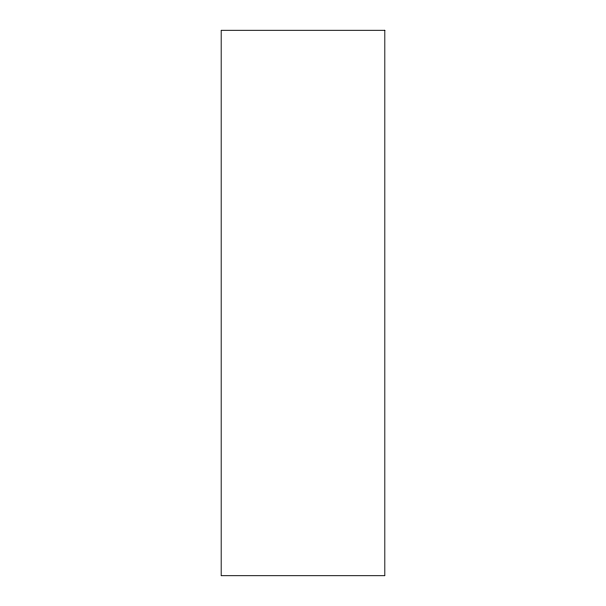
<?xml version="1.0" encoding="UTF-8"?>
<svg xmlns="http://www.w3.org/2000/svg" width="606" height="606" viewBox="0 0 606 606"><rect width="100%" height="100%" fill="white"/><g stroke="black" fill="none" stroke-linecap="round" stroke-linejoin="round"><path stroke-width="0.91" d="M384.81 30.3L221.19 30.3L221.19 575.7L384.81 575.7L384.81 30.3"/></g></svg>
